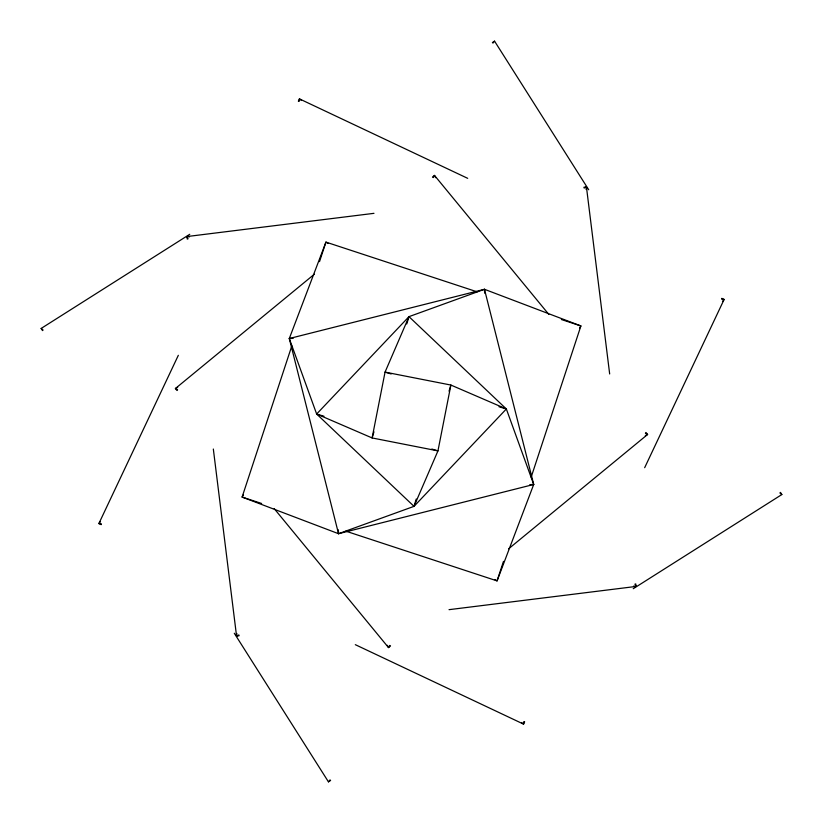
<?xml version="1.0" encoding="UTF-8"?>
<svg xmlns="http://www.w3.org/2000/svg" width="823" height="823" viewBox="0 0 823 823"><rect width="100%" height="100%" fill="white"/><g stroke="black" fill="none" stroke-linecap="round" stroke-linejoin="round"><path stroke-width="1.23" d="M236.859 633.504L236.561 636.066L239.102 635.747M299.14 101.424L299.438 98.873L467.69 178.334M523.86 721.576L523.562 724.127L355.31 644.666M586.141 189.496L586.439 186.934L583.898 187.253M373.971 431.818L372.109 437.949L437.949 450.891L450.891 385.051L385.051 372.109L372.109 437.949L316.649 414.02L289.295 338.531L325.939 242.106L477.196 291.846M406.747 323.995L408.98 316.649L484.469 289.295L580.894 325.939L531.154 477.196M291.846 345.804L242.106 497.061L338.531 533.705L414.02 506.351L416.253 499.005M449.029 391.182L450.891 385.051L506.351 408.98L533.705 484.469L497.061 580.894L345.804 531.154M319.519 261.632L325.939 242.106L328.14 243.423M503.481 561.368L497.061 580.894L494.86 579.577M408.98 316.649L316.649 414.02L414.02 506.351L506.351 408.98L408.98 316.649L385.051 372.109L391.182 373.971M414.02 506.351L437.949 450.891L431.818 449.029M178.334 355.31L98.873 523.562L101.188 524.652M298.348 101.188L299.438 98.873L301.424 100.499M524.652 721.812L523.562 724.127L521.576 722.501M644.666 467.69L724.127 299.438L721.812 298.348M243.423 494.86L242.106 497.061L261.632 503.481M433.165 177.603L434.482 175.402L548.797 314.376M389.835 645.397L388.518 647.598L274.203 508.624M579.577 328.14L580.894 325.939L561.368 319.519M100.499 521.576L98.873 523.562L101.424 523.86M492.926 43.135L494.551 41.15L588.712 189.753M234.288 633.247L328.449 781.85L330.074 779.865M722.501 301.424L724.127 299.438L721.576 299.14M314.376 274.203L175.402 388.518L177.027 390.503M432.497 177.027L434.482 175.402L435.614 177.696M390.503 645.973L388.518 647.598L387.386 645.304M508.624 548.797L647.598 434.482L645.973 432.497M42.529 330.62L41.15 328.449L189.753 234.288M492.38 42.529L494.551 41.15M328.449 781.85L330.62 780.471M633.247 588.712L781.85 494.551L780.471 492.38M177.696 387.386L175.402 388.518L177.603 389.835M584.135 188.066L586.439 186.934L609.668 373.971M238.865 634.934L236.561 636.066L213.332 449.029M645.304 435.614L647.598 434.482L645.397 433.165M289.295 338.531L484.469 289.295L533.705 484.469L338.531 533.705L289.295 338.531L293.153 338.366M373.971 213.332L186.934 236.561L187.253 239.102M449.029 609.668L636.066 586.439L635.747 583.898M529.847 484.634L533.705 484.469M189.496 236.859L186.934 236.561L188.066 238.865M633.504 586.141L636.066 586.439L634.934 584.135M499.005 406.747L506.351 408.98M316.649 414.02L323.995 416.253M779.865 492.926L781.85 494.551M41.15 328.449L43.135 330.074M484.469 289.295L484.634 293.153M338.366 529.847L338.531 533.705"/></g></svg>
